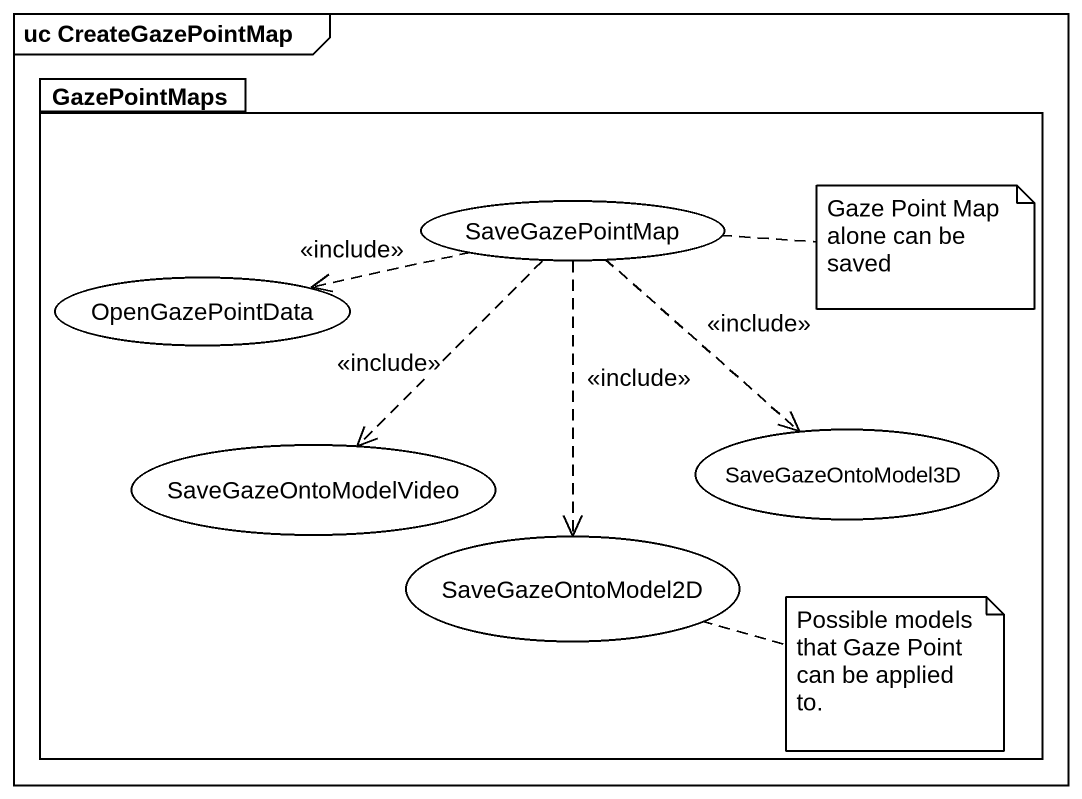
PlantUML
@startuml
mainframe uc CreateGazePointMap
package GazePointMaps {
  usecase SaveGazePointMap
  usecase OpenGazePointData
  usecase SaveGazeOntoModel3D
  usecase SaveGazeOntoModelVideo
  usecase SaveGazeOntoModel2D
}
SaveGazePointMap .left.> OpenGazePointData : <<include>>
SaveGazePointMap ..> SaveGazeOntoModel3D : <<include>>
SaveGazePointMap ..> SaveGazeOntoModelVideo : <<include>>
SaveGazePointMap ..> SaveGazeOntoModel2D : <<include>>
note right of SaveGazePointMap : Gaze Point Map alone can be saved
note right of SaveGazeOntoModel2D : Possible models that Gaze Point can be applied to.
@enduml
